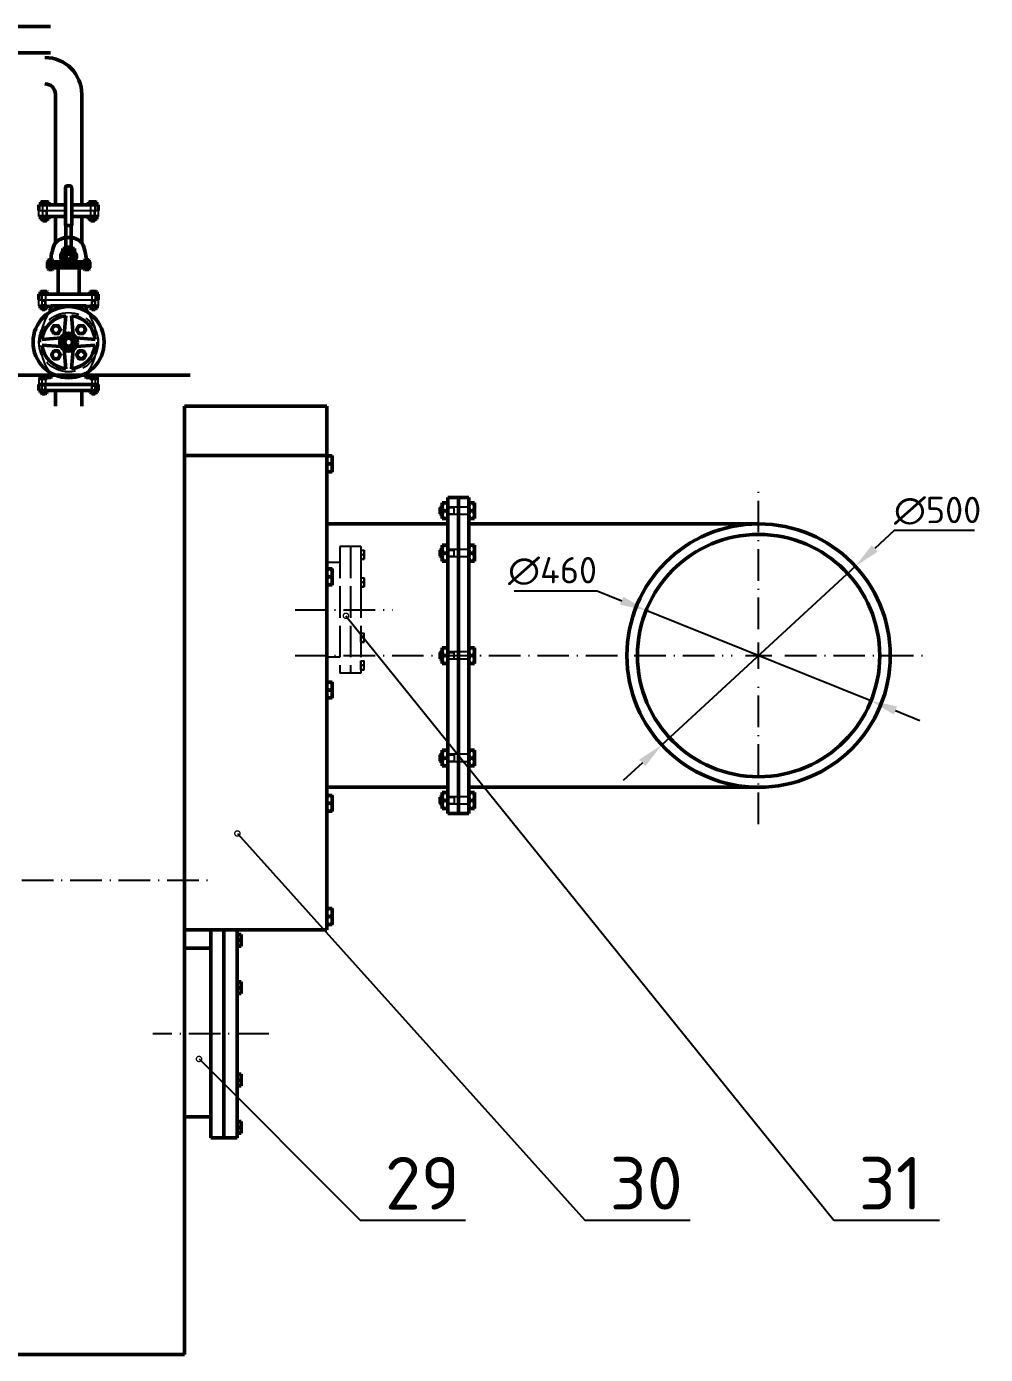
# Paper-space layout 'Layout1' of a CAD drawing. Header units: millimetres. Extents: x 198 to 1020, y 107 to 694.
# Drawn here: x 680.9 to 771.9, y 334.1 to 460.1 of the extents above; entities that cross this region are included whole.
import ezdxf
from ezdxf import colors
from ezdxf.entities.mleader import LeaderData, LeaderLine
from ezdxf.math import Vec2, Vec3

# ---------------------------------------------------------------- set-up
doc = ezdxf.new("R2010")
doc.units = ezdxf.units.MM
doc.header["$LTSCALE"] = 0.25
doc.linetypes.add('ACAD_ISO02W100', pattern=[15, 12, -3])
doc.linetypes.add('ACAD_ISO10W100', pattern=[18, 12, -3, 0, -3])
for name, color, linetype, lineweight in [('Center', 200, 'ACAD_ISO10W100', 25), ('Chu cai', 90, 'Continuous', 25), ('manh', 130, 'Continuous', 25), ('NET 05', 130, 'Continuous', 50), ('NET DUT', 1, 'ACAD_ISO02W100', 25), ('net đậm', 7, 'Continuous', 50), ('TRUC', 3, 'ACAD_ISO10W100', 25)]:
    doc.layers.add(name, color=color, linetype=linetype, lineweight=lineweight)
doc.styles.add('style2', font='isocpeur.ttf', dxfattribs={"height": 2.5})
doc.styles.add('style4', font='isocpeur.ttf', dxfattribs={"height": 5})
doc.dimstyles.new('ISO-25 1 20', dxfattribs={"dimtxt": 2.5, "dimasz": 2.5, "dimexe": 1.25, "dimexo": 0.625, "dimtad": 1, "dimtoh": 1, "dimlfac": 20, "dimtxsty": 'style2', "dimcen": 2.5, "dimadec": 0, "dimazin": 0, "dimtfac": 1, "dimtmove": 0, "dimatfit": 3, "dimfxl": 1, "dimlwd": -1, "dimarcsym": 0})

# ---------------------------------------------------------------- blocks, each defined once
blk = doc.blocks.new('*D491')
at = {"layer": 'Chu cai', "color": 0}
for p, q in [((727.22, 406.59), (735.1, 406.59)), ((735.1, 406.59), (737.42, 405.65)), ((761.08, 396.15), (739.74, 404.72)), ((763.4, 395.22), (765.72, 394.29))]:
    blk.add_line(p, q, dxfattribs=at)
for points in [[(737.58, 406.04), (737.26, 405.27), (739.74, 404.72)], [(763.56, 395.61), (763.25, 394.84), (761.08, 396.15)]]:
    blk.add_solid(points, dxfattribs=at)
at = {"layer": 'Chu cai', "color": 0, "insert": (730.85, 408.46), "char_height": 2.5, "attachment_point": 5, "style": 'style2'}
blk.add_mtext('∅460', dxfattribs=at)
blk = doc.blocks.new('*D492')
at = {"layer": 'Chu cai', "color": 0}
for p, q in [((763.28, 412.3), (761.44, 410.61)), ((770.9, 412.3), (763.28, 412.3)), ((741.22, 391.96), (759.6, 408.91)), ((739.38, 390.27), (737.55, 388.57))]:
    blk.add_line(p, q, dxfattribs=at)
for points in [[(761.16, 410.91), (761.72, 410.3), (759.6, 408.91)], [(739.1, 390.58), (739.67, 389.96), (741.22, 391.96)]]:
    blk.add_solid(points, dxfattribs=at)
at = {"layer": 'Chu cai', "color": 0, "insert": (767.4, 414.18), "char_height": 2.5, "attachment_point": 5, "style": 'style2'}
blk.add_mtext('∅500', dxfattribs=at)
blk = doc.blocks.new('*U225')
at = {"layer": 'Chu cai', "color": 0, "linetype": 'ACAD_ISO10W100', "transparency": 16777216}
for p, q in [((0, 2.5), (0, 16)), ((-44, 0), (-2.5, 0)), ((2.5, 0), (16, 0)), ((0, -16), (0, -2.5))]:
    blk.add_line(p, q, dxfattribs=at)
at = {"layer": 'Chu cai', "color": 0, "linetype": 'Continuous', "transparency": 16777216}
for p, q in [((-1.25, 0), (1.25, 0)), ((0, -1.25), (0, 1.25))]:
    blk.add_line(p, q, dxfattribs=at)
blk = doc.blocks.new('_DotSmall')
at = {"color": 0, "linetype": 'ByBlock', "const_width": 0.5}
blk.add_lwpolyline([(-0.0625, 0, 1), (0.0625, 0, 1)], format="xyb", close=True, dxfattribs=at)

psp = doc.layouts.get("Layout1")

# ---------------------------------------------------------------- linework, layer by layer
for p, q in [((682.09966, 442.6734), (684.61216, 442.67425)), ((682.09966, 442.1109), (682.09966, 442.6734)), ((685.21216, 442.67445), (687.72466, 442.6753)), ((687.72466, 442.6753), (687.72466, 442.1128)), ((682.09966, 434.19117), (687.72466, 434.19307)), ((682.09966, 433.62867), (682.09966, 434.19117)), ((683.23948, 433.63057), (682.09966, 433.63057)), ((687.72466, 433.63057), (686.58484, 433.63057)), ((687.72466, 434.19307), (687.72466, 433.63057)), ((682.09966, 426.73265), (682.09966, 426.17015)), ((683.23948, 426.73075), (682.09966, 426.73075)), ((687.72466, 426.73075), (686.58484, 426.73075)), ((687.72466, 426.16825), (687.72466, 426.73075))]:
    psp.add_line(p, q)
at = {"layer": 'Center'}
for p, q in [((706.41216, 404.77617), (715.66216, 404.77617)), ((703.91692, 364.53688), (692.91216, 364.53688))]:
    psp.add_line(p, q, dxfattribs=at)
at = {"layer": 'manh'}
for p, q in [((682.46435, 441.71185), (682.46435, 441.83185)), ((682.80435, 441.71185), (682.80435, 441.83185)), ((687.01997, 441.71185), (687.01997, 441.83185)), ((687.35997, 441.71185), (687.35997, 441.83185)), ((683.10073, 438.05367), (683.10073, 437.9851)), ((683.29502, 438.05367), (683.29502, 437.9851)), ((686.5293, 438.05367), (686.5293, 437.9851)), ((686.72359, 438.05367), (686.72359, 437.9851)), ((682.40622, 433.29117), (682.40622, 433.39242)), ((682.6931, 433.29117), (682.6931, 433.39242)), ((687.13122, 433.29117), (687.13122, 433.39242)), ((687.4181, 433.29117), (687.4181, 433.39242)), ((682.40622, 425.27015), (682.40622, 425.3714)), ((682.6931, 425.27015), (682.6931, 425.3714)), ((687.13122, 425.27015), (687.13122, 425.3714)), ((687.4181, 425.27015), (687.4181, 425.3714)), ((720.17716, 414.48327), (720.38716, 414.48327)), ((720.17716, 413.88827), (720.38716, 413.88827)), ((720.17716, 410.45598), (720.38716, 410.45598)), ((720.17716, 409.86098), (720.38716, 409.86098)), ((720.17716, 400.73558), (720.38716, 400.73558)), ((720.17716, 400.14058), (720.38716, 400.14058)), ((720.17716, 391.01517), (720.38716, 391.01517)), ((720.17716, 390.42017), (720.38716, 390.42017)), ((720.17716, 386.98789), (720.38716, 386.98789)), ((720.17716, 386.39289), (720.38716, 386.39289))]:
    psp.add_line(p, q, dxfattribs=at)
at = {"layer": 'NET 05'}
for p, q in [((683.18872, 460.14117), (546.21385, 460.14117)), ((683.18872, 457.64117), (546.21385, 457.64117)), ((683.66216, 453.7041), (683.66216, 443.2359)), ((686.16216, 453.7041), (686.16216, 443.2359)), ((682.09966, 443.2359), (682.09966, 442.6734)), ((684.61216, 443.2359), (682.09966, 443.2359)), ((682.23472, 443.48159), (682.29416, 443.5159)), ((682.23472, 443.2359), (682.23472, 443.48159)), ((683.03472, 443.2359), (682.23472, 443.2359)), ((682.29416, 443.5159), (682.97529, 443.5159)), ((682.43472, 443.48159), (682.43472, 443.2359)), ((682.83472, 443.48159), (682.83472, 443.2359)), ((683.03472, 443.48159), (682.97529, 443.5159)), ((683.03472, 443.48159), (683.03472, 443.2359)), ((687.72466, 443.2359), (685.21216, 443.2359)), ((686.7896, 443.48159), (686.84903, 443.5159)), ((686.7896, 443.48159), (686.7896, 443.2359)), ((686.7896, 443.2359), (687.5896, 443.2359)), ((687.53016, 443.5159), (686.84903, 443.5159)), ((686.9896, 443.48159), (686.9896, 443.2359)), ((687.3896, 443.48159), (687.3896, 443.2359)), ((687.5896, 443.48159), (687.53016, 443.5159)), ((687.5896, 443.2359), (687.5896, 443.48159)), ((687.72466, 442.6734), (687.72466, 443.2359)), ((684.61216, 442.1128), (682.09966, 442.1128)), ((682.23435, 442.07754), (682.29379, 442.11185)), ((682.23435, 441.86617), (682.23435, 442.07754)), ((682.23435, 441.86617), (682.29379, 441.83185)), ((682.29379, 442.11185), (682.97492, 442.11185)), ((682.29379, 441.83185), (682.97492, 441.83185)), ((682.29379, 441.83185), (682.33435, 441.83185)), ((682.43435, 442.07754), (682.43435, 441.86617)), ((682.43435, 442.07754), (682.43435, 441.86617)), ((682.43435, 441.83185), (682.43435, 441.77185)), ((682.43435, 441.83185), (682.97492, 441.83185)), ((682.43435, 441.77185), (682.83435, 441.77185)), ((682.43435, 441.77185), (682.46435, 441.71185)), ((682.46435, 441.71185), (682.80435, 441.71185)), ((682.80435, 441.71185), (682.83435, 441.77185)), ((682.83435, 442.07754), (682.83435, 441.86617)), ((682.83435, 442.07754), (682.83435, 441.86617)), ((682.83435, 441.83185), (682.83435, 441.77185)), ((683.03435, 442.07754), (682.97492, 442.11185)), ((683.03435, 441.86617), (682.97492, 441.83185)), ((683.03435, 442.07754), (683.03435, 441.86617)), ((683.66216, 439.60904), (683.66216, 442.1128)), ((687.72466, 442.1128), (685.21216, 442.1128)), ((686.16216, 439.60904), (686.16216, 442.1128)), ((686.78997, 442.07754), (686.8494, 442.11185)), ((686.78997, 442.07754), (686.78997, 441.86617)), ((686.78997, 441.86617), (686.8494, 441.83185)), ((687.53053, 442.11185), (686.8494, 442.11185)), ((687.53053, 441.83185), (686.8494, 441.83185)), ((687.38997, 441.83185), (686.8494, 441.83185)), ((686.98997, 442.07754), (686.98997, 441.86617)), ((686.98997, 442.07754), (686.98997, 441.86617)), ((686.98997, 441.83185), (686.98997, 441.77185)), ((687.38997, 441.77185), (686.98997, 441.77185)), ((687.01997, 441.71185), (686.98997, 441.77185)), ((687.35997, 441.71185), (687.01997, 441.71185)), ((687.38997, 441.77185), (687.35997, 441.71185)), ((687.38997, 442.07754), (687.38997, 441.86617)), ((687.38997, 442.07754), (687.38997, 441.86617)), ((687.38997, 441.83185), (687.38997, 441.77185)), ((687.53053, 441.83185), (687.48997, 441.83185)), ((687.58997, 442.07754), (687.53053, 442.11185)), ((687.58997, 441.86617), (687.53053, 441.83185)), ((687.58997, 441.86617), (687.58997, 442.07754)), ((682.91216, 437.8251), (684.32315, 437.8251)), ((682.91216, 437.8251), (682.91216, 437.25367)), ((684.36387, 437.53939), (682.91216, 437.53939)), ((682.9693, 437.96549), (683.00327, 437.9851)), ((682.9693, 437.96549), (682.9693, 437.84471)), ((682.9693, 437.84471), (683.00327, 437.8251)), ((683.00327, 437.9851), (683.39248, 437.9851)), ((683.00327, 437.9851), (683.02645, 437.9851)), ((683.00327, 437.8251), (683.39248, 437.8251)), ((683.08359, 438.01939), (683.10073, 438.05367)), ((683.08359, 437.9851), (683.08359, 438.01939)), ((683.08359, 438.01939), (683.31216, 438.01939)), ((683.08359, 437.9851), (683.39248, 437.9851)), ((683.08359, 437.84471), (683.08359, 437.96549)), ((683.10073, 438.05367), (683.29502, 438.05367)), ((683.29502, 438.05367), (683.31216, 438.01939)), ((683.31216, 437.9851), (683.31216, 438.01939)), ((683.31216, 437.84471), (683.31216, 437.96549)), ((683.42645, 437.96549), (683.39248, 437.9851)), ((683.42645, 437.84471), (683.39248, 437.8251)), ((683.42645, 437.84471), (683.42645, 437.96549)), ((686.91216, 437.53939), (685.46045, 437.53939)), ((685.50118, 437.8251), (686.91216, 437.8251)), ((686.39787, 437.96549), (686.43184, 437.9851)), ((686.39787, 437.84471), (686.39787, 437.96549)), ((686.39787, 437.84471), (686.43184, 437.8251)), ((686.82105, 437.9851), (686.43184, 437.9851)), ((686.74073, 437.9851), (686.43184, 437.9851)), ((686.82105, 437.8251), (686.43184, 437.8251)), ((686.5293, 438.05367), (686.51216, 438.01939)), ((686.51216, 437.9851), (686.51216, 438.01939)), ((686.74073, 438.01939), (686.51216, 438.01939)), ((686.51216, 437.84471), (686.51216, 437.96549)), ((686.72359, 438.05367), (686.5293, 438.05367)), ((686.74073, 438.01939), (686.72359, 438.05367)), ((686.74073, 437.9851), (686.74073, 438.01939)), ((686.74073, 437.84471), (686.74073, 437.96549)), ((686.82105, 437.9851), (686.79787, 437.9851)), ((686.85502, 437.96549), (686.82105, 437.9851)), ((686.85502, 437.84471), (686.82105, 437.8251)), ((686.85502, 437.96549), (686.85502, 437.84471)), ((686.91216, 437.25367), (686.91216, 437.8251)), ((682.91216, 437.25367), (686.91216, 437.25367)), ((682.91216, 437.25367), (683.48359, 437.25367)), ((683.42645, 437.25367), (682.9693, 437.25367)), ((682.9693, 437.25367), (682.9693, 437.11328)), ((682.9693, 437.11328), (683.00327, 437.09367)), ((683.00327, 437.09367), (683.39248, 437.09367)), ((683.08359, 437.11328), (683.08359, 437.25367)), ((683.31216, 437.11328), (683.31216, 437.25367)), ((683.42645, 437.11328), (683.39248, 437.09367)), ((683.42645, 437.11328), (683.42645, 437.25367)), ((683.91216, 434.75367), (683.91216, 437.25367)), ((685.91216, 434.75367), (685.91216, 437.25367)), ((686.39787, 437.25367), (686.85502, 437.25367)), ((686.39787, 437.11328), (686.39787, 437.25367)), ((686.39787, 437.11328), (686.43184, 437.09367)), ((686.82105, 437.09367), (686.43184, 437.09367)), ((686.51216, 437.11328), (686.51216, 437.25367)), ((686.74073, 437.11328), (686.74073, 437.25367)), ((686.85502, 437.11328), (686.82105, 437.09367)), ((686.85502, 437.25367), (686.85502, 437.11328)), ((682.21216, 434.95907), (682.26231, 434.98803)), ((682.21216, 434.95907), (682.21216, 434.75178)), ((682.83701, 434.98803), (682.26231, 434.98803)), ((682.38091, 434.95907), (682.38091, 434.75178)), ((682.71841, 434.95907), (682.71841, 434.75178)), ((682.88716, 434.95907), (682.83701, 434.98803)), ((682.88716, 434.75178), (682.88716, 434.95907)), ((686.93716, 434.95907), (686.98731, 434.98803)), ((686.93716, 434.75178), (686.93716, 434.95907)), ((686.98731, 434.98803), (687.56201, 434.98803)), ((687.10591, 434.95907), (687.10591, 434.75178)), ((687.44341, 434.95907), (687.44341, 434.75178)), ((687.61216, 434.95907), (687.56201, 434.98803)), ((687.61216, 434.95907), (687.61216, 434.75178)), ((682.09966, 434.75367), (682.09966, 434.19117)), ((687.72466, 434.75367), (682.09966, 434.75367)), ((682.21216, 434.75178), (682.88716, 434.75178)), ((682.21216, 433.59972), (682.26231, 433.62867)), ((682.21216, 433.59972), (682.21216, 433.42137)), ((682.83701, 433.62867), (682.26231, 433.62867)), ((682.38091, 433.59972), (682.38091, 433.42137)), ((682.38091, 433.59972), (682.38091, 433.42137)), ((682.71841, 433.59972), (682.71841, 433.42137)), ((682.71841, 433.59972), (682.71841, 433.42137)), ((682.88716, 433.59972), (682.83701, 433.62867)), ((682.88716, 433.42137), (682.88716, 433.59972)), ((683.23948, 433.63057), (683.23948, 433.48658)), ((683.23948, 433.63057), (686.58484, 433.63057)), ((683.91216, 434.75367), (685.91216, 434.75367)), ((686.58484, 433.63057), (686.58484, 433.48658)), ((687.61216, 434.75178), (686.93716, 434.75178)), ((686.93716, 433.59972), (686.98731, 433.62867)), ((686.93716, 433.42137), (686.93716, 433.59972)), ((686.98731, 433.62867), (687.56201, 433.62867)), ((687.10591, 433.59972), (687.10591, 433.42137)), ((687.10591, 433.59972), (687.10591, 433.42137)), ((687.44341, 433.59972), (687.44341, 433.42137)), ((687.44341, 433.59972), (687.44341, 433.42137)), ((687.61216, 433.59972), (687.56201, 433.62867)), ((687.61216, 433.59972), (687.61216, 433.42137)), ((687.72466, 434.19117), (687.72466, 434.75367)), ((682.21216, 433.42137), (682.26231, 433.39242)), ((682.83701, 433.39242), (682.26231, 433.39242)), ((682.71841, 433.39242), (682.26231, 433.39242)), ((682.38091, 433.39242), (682.38091, 433.3418)), ((682.71841, 433.3418), (682.38091, 433.3418)), ((682.40622, 433.29117), (682.38091, 433.3418)), ((682.6931, 433.29117), (682.40622, 433.29117)), ((682.71841, 433.3418), (682.6931, 433.29117)), ((682.71841, 433.39242), (682.71841, 433.3418)), ((682.83701, 433.39242), (682.80279, 433.39242)), ((682.88716, 433.42137), (682.83701, 433.39242)), ((684.49029, 430.91137), (684.64659, 432.69794)), ((685.33404, 430.91137), (685.17773, 432.69794)), ((686.93716, 433.42137), (686.98731, 433.39242)), ((686.98731, 433.39242), (687.56201, 433.39242)), ((686.98731, 433.39242), (687.02154, 433.39242)), ((687.10591, 433.39242), (687.10591, 433.3418)), ((687.10591, 433.39242), (687.56201, 433.39242)), ((687.10591, 433.3418), (687.44341, 433.3418)), ((687.10591, 433.3418), (687.13122, 433.29117)), ((687.13122, 433.29117), (687.4181, 433.29117)), ((687.4181, 433.29117), (687.44341, 433.3418)), ((687.44341, 433.39242), (687.44341, 433.3418)), ((687.61216, 433.42137), (687.56201, 433.39242)), ((684.18145, 430.60254), (682.39488, 430.44623)), ((684.18145, 429.75879), (682.39488, 429.91509)), ((685.64287, 430.60254), (687.42944, 430.44623)), ((685.64287, 429.75879), (687.42944, 429.91509)), ((684.49029, 429.44995), (684.64659, 427.66338)), ((685.33404, 429.44995), (685.17773, 427.66338)), ((696.43872, 427.04472), (531.43872, 427.04472)), ((682.09966, 425.60765), (682.09966, 426.17015)), ((687.72466, 426.17015), (682.09966, 426.17015)), ((682.21216, 426.93805), (682.26231, 426.967)), ((682.21216, 426.93805), (682.21216, 426.73075)), ((682.21216, 426.73075), (682.88716, 426.73075)), ((682.83701, 426.967), (682.26231, 426.967)), ((682.38091, 426.93805), (682.38091, 426.73075)), ((682.71841, 426.93805), (682.71841, 426.73075)), ((682.88716, 426.93805), (682.83701, 426.967)), ((682.88716, 426.73075), (682.88716, 426.93805)), ((683.23948, 426.73075), (683.23948, 426.87474)), ((686.58484, 426.73075), (686.58484, 426.87474)), ((686.93716, 426.93805), (686.98731, 426.967)), ((686.93716, 426.73075), (686.93716, 426.93805)), ((687.61216, 426.73075), (686.93716, 426.73075)), ((686.98731, 426.967), (687.56201, 426.967)), ((687.10591, 426.93805), (687.10591, 426.73075)), ((687.44341, 426.93805), (687.44341, 426.73075)), ((687.61216, 426.93805), (687.56201, 426.967)), ((687.61216, 426.93805), (687.61216, 426.73075)), ((687.72466, 426.17015), (687.72466, 425.60765)), ((687.72466, 425.60765), (682.09966, 425.60765)), ((682.21216, 425.5787), (682.26231, 425.60765)), ((682.21216, 425.5787), (682.21216, 425.40035)), ((682.21216, 425.40035), (682.26231, 425.3714)), ((682.83701, 425.60765), (682.26231, 425.60765)), ((682.83701, 425.3714), (682.26231, 425.3714)), ((682.71841, 425.3714), (682.26231, 425.3714)), ((682.38091, 425.5787), (682.38091, 425.40035)), ((682.38091, 425.5787), (682.38091, 425.40035)), ((682.38091, 425.3714), (682.38091, 425.32077)), ((682.71841, 425.32077), (682.38091, 425.32077)), ((682.40622, 425.27015), (682.38091, 425.32077)), ((682.6931, 425.27015), (682.40622, 425.27015)), ((682.71841, 425.32077), (682.6931, 425.27015)), ((682.71841, 425.5787), (682.71841, 425.40035)), ((682.71841, 425.5787), (682.71841, 425.40035)), ((682.71841, 425.3714), (682.71841, 425.32077)), ((682.83701, 425.3714), (682.80279, 425.3714)), ((682.88716, 425.5787), (682.83701, 425.60765)), ((682.88716, 425.40035), (682.83701, 425.3714)), ((682.88716, 425.40035), (682.88716, 425.5787)), ((683.66216, 425.60765), (683.66216, 424.10765)), ((683.66216, 425.60765), (686.16216, 425.60765)), ((686.16216, 425.60765), (686.16216, 424.10765)), ((686.93716, 425.5787), (686.98731, 425.60765)), ((686.93716, 425.40035), (686.93716, 425.5787)), ((686.93716, 425.40035), (686.98731, 425.3714)), ((686.98731, 425.60765), (687.56201, 425.60765)), ((686.98731, 425.3714), (687.56201, 425.3714)), ((686.98731, 425.3714), (687.02154, 425.3714)), ((687.10591, 425.5787), (687.10591, 425.40035)), ((687.10591, 425.5787), (687.10591, 425.40035)), ((687.10591, 425.3714), (687.10591, 425.32077)), ((687.10591, 425.3714), (687.56201, 425.3714)), ((687.10591, 425.32077), (687.44341, 425.32077)), ((687.10591, 425.32077), (687.13122, 425.27015)), ((687.13122, 425.27015), (687.4181, 425.27015)), ((687.4181, 425.27015), (687.44341, 425.32077)), ((687.44341, 425.5787), (687.44341, 425.40035)), ((687.44341, 425.5787), (687.44341, 425.40035)), ((687.44341, 425.3714), (687.44341, 425.32077)), ((687.61216, 425.5787), (687.56201, 425.60765)), ((687.61216, 425.40035), (687.56201, 425.3714)), ((687.61216, 425.5787), (687.61216, 425.40035)), ((695.91216, 424.10765), (709.41216, 424.10765)), ((695.91216, 334.10765), (695.91216, 424.10765)), ((709.41216, 424.10765), (709.41216, 374.41894)), ((695.91216, 419.41894), (709.41216, 419.41894)), ((709.41216, 419.38612), (709.41216, 417.88612)), ((709.41216, 419.38612), (709.93716, 419.38612)), ((709.4765, 418.63612), (709.87282, 418.63612)), ((709.93716, 419.38612), (709.93716, 417.88612)), ((709.41216, 417.88612), (709.93716, 417.88612)), ((720.38716, 414.93577), (720.38716, 413.43577)), ((720.38716, 414.93577), (720.91216, 414.93577)), ((721.91216, 415.43808), (720.91216, 415.43808)), ((720.91216, 415.43808), (720.91216, 385.43808)), ((720.91216, 414.93577), (720.91216, 413.43577)), ((722.91216, 415.43808), (721.91216, 415.43808)), ((721.91216, 385.43808), (721.91216, 415.43808)), ((722.91216, 385.43808), (722.91216, 415.43808)), ((722.91216, 414.93577), (722.91216, 413.43577)), ((722.91216, 414.93577), (723.43716, 414.93577)), ((723.43716, 414.93577), (723.43716, 413.43577)), ((720.28216, 414.53577), (720.17716, 414.48327)), ((720.17716, 414.48327), (720.17716, 413.88827)), ((720.17716, 413.88827), (720.28216, 413.83577)), ((720.38716, 414.53577), (720.28216, 414.53577)), ((720.28216, 414.53577), (720.28216, 413.83577)), ((720.38716, 413.83577), (720.28216, 413.83577)), ((720.38716, 413.43577), (720.91216, 413.43577)), ((720.4515, 414.18577), (720.84782, 414.18577)), ((722.91216, 413.43577), (723.43716, 413.43577)), ((722.9765, 414.18577), (723.37282, 414.18577)), ((709.41216, 412.93808), (720.91216, 412.93808)), ((722.91216, 412.93808), (750.41216, 412.93808)), ((720.38716, 410.90848), (720.38716, 409.40848)), ((720.38716, 410.90848), (720.91216, 410.90848)), ((720.91216, 410.90848), (720.91216, 409.40848)), ((722.91216, 410.90848), (722.91216, 409.40848)), ((722.91216, 410.90848), (723.43716, 410.90848)), ((723.43716, 410.90848), (723.43716, 409.40848)), ((720.28216, 410.50848), (720.17716, 410.45598)), ((720.17716, 410.45598), (720.17716, 409.86098)), ((720.17716, 409.86098), (720.28216, 409.80848)), ((720.38716, 410.50848), (720.28216, 410.50848)), ((720.28216, 410.50848), (720.28216, 409.80848)), ((720.38716, 409.80848), (720.28216, 409.80848)), ((720.4515, 410.15848), (720.84782, 410.15848)), ((722.9765, 410.15848), (723.37282, 410.15848)), ((709.41216, 408.66894), (709.41216, 407.16894)), ((709.41216, 408.66894), (709.93716, 408.66894)), ((709.93716, 408.66894), (709.93716, 407.16894)), ((720.38716, 409.40848), (720.91216, 409.40848)), ((722.91216, 409.40848), (723.43716, 409.40848)), ((709.41216, 407.16894), (709.93716, 407.16894)), ((709.4765, 407.91894), (709.87282, 407.91894)), ((720.28216, 400.78808), (720.17716, 400.73558)), ((720.38716, 400.78808), (720.28216, 400.78808)), ((720.28216, 400.78808), (720.28216, 400.08808)), ((720.38716, 401.18808), (720.38716, 399.68808)), ((720.38716, 401.18808), (720.91216, 401.18808)), ((720.91216, 401.18808), (720.91216, 399.68808)), ((722.91216, 401.18808), (722.91216, 399.68808)), ((722.91216, 401.18808), (723.43716, 401.18808)), ((723.43716, 401.18808), (723.43716, 399.68808)), ((720.17716, 400.73558), (720.17716, 400.14058)), ((720.17716, 400.14058), (720.28216, 400.08808)), ((720.38716, 400.08808), (720.28216, 400.08808)), ((720.38716, 399.68808), (720.91216, 399.68808)), ((720.4515, 400.43808), (720.84782, 400.43808)), ((722.91216, 399.68808), (723.43716, 399.68808)), ((722.9765, 400.43808), (723.37282, 400.43808)), ((709.41216, 397.91894), (709.41216, 396.41894)), ((709.41216, 397.91894), (709.93716, 397.91894)), ((709.4765, 397.16894), (709.87282, 397.16894)), ((709.93716, 397.91894), (709.93716, 396.41894)), ((709.41216, 396.41894), (709.93716, 396.41894)), ((720.17716, 391.01517), (720.28216, 391.06767)), ((720.17716, 390.42017), (720.17716, 391.01517)), ((720.38716, 391.06767), (720.28216, 391.06767)), ((720.28216, 390.36767), (720.28216, 391.06767)), ((720.38716, 389.96767), (720.38716, 391.46767)), ((720.38716, 391.46767), (720.91216, 391.46767)), ((720.4515, 390.71767), (720.84782, 390.71767)), ((720.91216, 389.96767), (720.91216, 391.46767)), ((722.91216, 389.96767), (722.91216, 391.46767)), ((722.91216, 391.46767), (723.43716, 391.46767)), ((722.9765, 390.71767), (723.37282, 390.71767)), ((723.43716, 389.96767), (723.43716, 391.46767)), ((720.28216, 390.36767), (720.17716, 390.42017)), ((720.38716, 390.36767), (720.28216, 390.36767)), ((720.38716, 389.96767), (720.91216, 389.96767)), ((722.91216, 389.96767), (723.43716, 389.96767)), ((709.41216, 387.93808), (720.91216, 387.93808)), ((709.41216, 387.16894), (709.41216, 385.66894)), ((709.41216, 387.16894), (709.93716, 387.16894)), ((709.93716, 387.16894), (709.93716, 385.66894)), ((720.17716, 386.98789), (720.28216, 387.04039)), ((720.17716, 386.39289), (720.17716, 386.98789)), ((720.38716, 387.04039), (720.28216, 387.04039)), ((720.28216, 386.34039), (720.28216, 387.04039)), ((720.38716, 385.94039), (720.38716, 387.44039)), ((720.38716, 387.44039), (720.91216, 387.44039)), ((720.91216, 385.94039), (720.91216, 387.44039)), ((722.91216, 387.93808), (750.41216, 387.93808)), ((722.91216, 385.94039), (722.91216, 387.44039)), ((722.91216, 387.44039), (723.43716, 387.44039)), ((723.43716, 385.94039), (723.43716, 387.44039)), ((709.41216, 385.66894), (709.93716, 385.66894)), ((709.4765, 386.41894), (709.87282, 386.41894)), ((720.28216, 386.34039), (720.17716, 386.39289)), ((720.38716, 386.34039), (720.28216, 386.34039)), ((720.38716, 385.94039), (720.91216, 385.94039)), ((720.4515, 386.69039), (720.84782, 386.69039)), ((722.91216, 385.94039), (723.43716, 385.94039)), ((722.9765, 386.69039), (723.37282, 386.69039)), ((720.91216, 385.43808), (721.91216, 385.43808)), ((721.91216, 385.43808), (722.91216, 385.43808)), ((709.41216, 376.41894), (709.41216, 374.91894)), ((709.41216, 376.41894), (709.93716, 376.41894)), ((709.4765, 375.66894), (709.87282, 375.66894)), ((709.93716, 376.41894), (709.93716, 374.91894)), ((695.91216, 374.41894), (709.41216, 374.41894)), ((698.41216, 374.41894), (698.41216, 354.65482)), ((699.66216, 374.41894), (699.66216, 354.65482)), ((700.91692, 374.41894), (700.91692, 354.65482)), ((709.41216, 374.91894), (709.93716, 374.91894)), ((700.91692, 373.96894), (700.91692, 372.86894)), ((700.91692, 373.96894), (701.30192, 373.96894)), ((700.9641, 373.41894), (701.25473, 373.41894)), ((701.30192, 373.96894), (701.30192, 372.86894)), ((698.41216, 372.65482), (695.91216, 372.65482)), ((700.91692, 372.86894), (701.30192, 372.86894)), ((700.91692, 369.46894), (700.91692, 368.36894)), ((700.91692, 369.46894), (701.30192, 369.46894)), ((701.30192, 369.46894), (701.30192, 368.36894)), ((700.91692, 368.36894), (701.30192, 368.36894)), ((700.9641, 368.91894), (701.25473, 368.91894)), ((700.91692, 359.60482), (700.91692, 360.70482)), ((700.91692, 360.70482), (701.30192, 360.70482)), ((701.30192, 359.60482), (701.30192, 360.70482)), ((700.91692, 359.60482), (701.30192, 359.60482)), ((700.9641, 360.15482), (701.25473, 360.15482)), ((698.41216, 356.65482), (695.91216, 356.65482)), ((700.91692, 355.10482), (700.91692, 356.20482)), ((700.91692, 356.20482), (701.30192, 356.20482)), ((700.9641, 355.65482), (701.25473, 355.65482)), ((701.30192, 355.10482), (701.30192, 356.20482)), ((700.91692, 354.65482), (698.41216, 354.65482)), ((700.91692, 355.10482), (701.30192, 355.10482)), ((530.91216, 334.10765), (695.91216, 334.10765))]:
    psp.add_line(p, q, dxfattribs=at)
for points in [[(683.50458, 431.00265), (683.29024, 431.3739), (683.50458, 431.74515), (683.93326, 431.74515), (684.1476, 431.3739), (683.93326, 431.00265)], [(686.31974, 431.00265), (686.53409, 431.3739), (686.31974, 431.74515), (685.89106, 431.74515), (685.67672, 431.3739), (685.89106, 431.00265)], [(684.34966, 430.50542), (684.34966, 429.8559), (684.91216, 429.53114), (685.47466, 429.8559), (685.47466, 430.50542), (684.91216, 430.83018)], [(683.50458, 429.35867), (683.29024, 428.98742), (683.50458, 428.61617), (683.93326, 428.61617), (684.1476, 428.98742), (683.93326, 429.35867)], [(686.31974, 429.35867), (686.53409, 428.98742), (686.31974, 428.61617), (685.89106, 428.61617), (685.67672, 428.98742), (685.89106, 429.35867)]]:
    psp.add_lwpolyline(points, close=True, dxfattribs=at)
for centre, radius in [((684.91216, 438.28939), 0.625), ((684.91216, 438.28939), 0.5), ((684.91216, 430.18066), 3.375), ((683.71892, 431.3739), 0.37267), ((686.1054, 431.3739), 0.37267), ((684.91216, 430.18066), 0.84375), ((684.91216, 430.18066), 0.5625), ((684.91216, 430.18066), 0.37125), ((683.71892, 428.98742), 0.37267), ((686.1054, 428.98742), 0.37267), ((750.41216, 400.43808), 12.5), ((750.41216, 400.43808), 11.5)]:
    psp.add_circle(centre, radius, dxfattribs=at)
for centre, radius, start, end in [((682.66216, 453.7041), 3.5, 0, 90), ((682.66216, 453.7041), 1, 0, 90), ((682.33472, 443.35304), 0.16287, 52.1211205, 90), ((682.63472, 442.9159), 0.6, 70.5287794, 109.4712206), ((682.93472, 443.35304), 0.16287, 90, 127.8788795), ((686.8896, 443.35304), 0.16287, 52.1211205, 90), ((687.1896, 442.9159), 0.6, 70.5287794, 109.4712206), ((687.4896, 443.35304), 0.16287, 90, 127.8788795), ((682.33435, 441.94898), 0.16287, 52.1211205, 90), ((682.33435, 441.99472), 0.16287, 270, 307.8788795), ((682.63435, 441.51185), 0.6, 70.5287794, 109.4712206), ((682.63435, 442.43185), 0.6, 250.5287794, 289.4712206), ((682.93435, 441.94898), 0.16287, 90, 127.8788795), ((682.93435, 441.99472), 0.16287, 232.1211205, 270), ((686.88997, 441.94898), 0.16287, 52.1211205, 90), ((686.88997, 441.99472), 0.16287, 270, 307.8788795), ((687.18997, 441.51185), 0.6, 70.5287794, 109.4712206), ((687.18997, 442.43185), 0.6, 250.5287794, 289.4712206), ((687.48997, 441.94898), 0.16287, 90, 127.8788795), ((687.48997, 441.99472), 0.16287, 232.1211205, 270), ((684.47191, 439.02227), 1, 117.7779423, 159.0599563), ((684.91216, 438.18647), 1.94465, 62.2220577, 117.7779423), ((685.35241, 439.02227), 1, 20.9400437, 62.2220577), ((688.34706, 437.53939), 5.14918, 159.0599563, 174.2679033), ((684.91216, 438.28939), 0.75, 136.9750856, 223.0249144), ((684.91216, 438.28939), 0.75, 316.9750856, 43.0249144), ((681.47726, 437.53939), 5.14918, 5.7320967, 20.9400437), ((683.02645, 437.89203), 0.09307, 52.1211205, 90), ((683.02645, 437.91817), 0.09307, 270, 307.8788795), ((683.19787, 437.64224), 0.34286, 70.5287794, 109.4712206), ((683.19787, 438.16796), 0.34286, 250.5287794, 289.4712206), ((683.3693, 437.89203), 0.09307, 90, 127.8788795), ((683.3693, 437.91817), 0.09307, 232.1211205, 270), ((686.45502, 437.89203), 0.09307, 52.1211205, 90), ((686.45502, 437.91817), 0.09307, 270, 307.8788795), ((686.62645, 437.64224), 0.34286, 70.5287794, 109.4712206), ((686.62645, 438.16796), 0.34286, 250.5287794, 289.4712206), ((686.79787, 437.89203), 0.09307, 90, 127.8788795), ((686.79787, 437.91817), 0.09307, 232.1211205, 270), ((683.02645, 437.18674), 0.09307, 270, 307.8788795), ((683.19787, 437.43653), 0.34286, 250.5287794, 289.4712206), ((683.3693, 437.18674), 0.09307, 232.1211205, 270), ((686.45502, 437.18674), 0.09307, 270, 307.8788795), ((686.62645, 437.43653), 0.34286, 250.5287794, 289.4712206), ((686.79787, 437.18674), 0.09307, 232.1211205, 270), ((682.29654, 434.85061), 0.13742, 52.1211205, 90), ((682.54966, 434.48178), 0.50625, 70.5287794, 109.4712206), ((682.80279, 434.85061), 0.13742, 90, 127.8788795), ((687.02154, 434.85061), 0.13742, 52.1211205, 90), ((687.27466, 434.48178), 0.50625, 70.5287794, 109.4712206), ((687.52779, 434.85061), 0.13742, 90, 127.8788795), ((682.29654, 433.49125), 0.13742, 52.1211205, 90), ((682.54966, 433.12242), 0.50625, 70.5287794, 109.4712206), ((682.80279, 433.49125), 0.13742, 90, 127.8788795), ((687.02154, 433.49125), 0.13742, 52.1211205, 90), ((687.27466, 433.12242), 0.50625, 70.5287794, 109.4712206), ((687.52779, 433.49125), 0.13742, 90, 127.8788795), ((682.29654, 433.52984), 0.13742, 270, 307.8788795), ((682.54966, 433.89867), 0.50625, 250.5287794, 289.4712206), ((684.91216, 430.18066), 2.53125, 96.0223646, 173.9776354), ((682.80279, 433.52984), 0.13742, 232.1211205, 270), ((682.40314, 433.48658), 0.83634, 326.9581845, 0), ((684.91216, 430.18066), 2.53125, 6.0223646, 83.9776354), ((687.42118, 433.48658), 0.83634, 180, 213.0418155), ((687.02154, 433.52984), 0.13742, 270, 307.8788795), ((687.27466, 433.89867), 0.50625, 250.5287794, 289.4712206), ((687.52779, 433.52984), 0.13742, 232.1211205, 270), ((684.91216, 430.18066), 2.53125, 186.0223646, 263.9776354), ((684.91216, 430.18066), 2.53125, 276.0223646, 353.9776354), ((682.40314, 426.87474), 0.83634, 0, 33.0418155), ((687.42118, 426.87474), 0.83634, 146.9581845, 180), ((682.29654, 426.82958), 0.13742, 52.1211205, 90), ((682.54966, 426.46075), 0.50625, 70.5287794, 109.4712206), ((682.80279, 426.82958), 0.13742, 90, 127.8788795), ((687.02154, 426.82958), 0.13742, 52.1211205, 90), ((687.27466, 426.46075), 0.50625, 70.5287794, 109.4712206), ((687.52779, 426.82958), 0.13742, 90, 127.8788795), ((682.29654, 425.47023), 0.13742, 52.1211205, 90), ((682.29654, 425.50882), 0.13742, 270, 307.8788795), ((682.54966, 425.1014), 0.50625, 70.5287794, 109.4712206), ((682.54966, 425.87765), 0.50625, 250.5287794, 289.4712206), ((682.80279, 425.47023), 0.13742, 90, 127.8788795), ((682.80279, 425.50882), 0.13742, 232.1211205, 270), ((687.02154, 425.47023), 0.13742, 52.1211205, 90), ((687.02154, 425.50882), 0.13742, 270, 307.8788795), ((687.27466, 425.1014), 0.50625, 70.5287794, 109.4712206), ((687.27466, 425.87765), 0.50625, 250.5287794, 289.4712206), ((687.52779, 425.47023), 0.13742, 90, 127.8788795), ((687.52779, 425.50882), 0.13742, 232.1211205, 270), ((710.53716, 419.01112), 1.125, 160.5287794, 199.4712206), ((710.53716, 418.26112), 1.125, 160.5287794, 199.4712206), ((708.81216, 419.01112), 1.125, 340.5287794, 19.4712206), ((708.81216, 418.26112), 1.125, 340.5287794, 19.4712206), ((721.51216, 414.56077), 1.125, 160.5287794, 199.4712206), ((719.78716, 414.56077), 1.125, 340.5287794, 19.4712206), ((724.03716, 414.56077), 1.125, 160.5287794, 199.4712206), ((722.31216, 414.56077), 1.125, 340.5287794, 19.4712206), ((721.51216, 413.81077), 1.125, 160.5287794, 199.4712206), ((719.78716, 413.81077), 1.125, 340.5287794, 19.4712206), ((724.03716, 413.81077), 1.125, 160.5287794, 199.4712206), ((722.31216, 413.81077), 1.125, 340.5287794, 19.4712206), ((721.51216, 410.53348), 1.125, 160.5287794, 199.4712206), ((719.78716, 410.53348), 1.125, 340.5287794, 19.4712206), ((724.03716, 410.53348), 1.125, 160.5287794, 199.4712206), ((722.31216, 410.53348), 1.125, 340.5287794, 19.4712206), ((721.51216, 409.78348), 1.125, 160.5287794, 199.4712206), ((719.78716, 409.78348), 1.125, 340.5287794, 19.4712206), ((724.03716, 409.78348), 1.125, 160.5287794, 199.4712206), ((722.31216, 409.78348), 1.125, 340.5287794, 19.4712206), ((710.53716, 408.29394), 1.125, 160.5287794, 199.4712206), ((708.81216, 408.29394), 1.125, 340.5287794, 19.4712206), ((710.53716, 407.54394), 1.125, 160.5287794, 199.4712206), ((708.81216, 407.54394), 1.125, 340.5287794, 19.4712206), ((721.51216, 400.81308), 1.125, 160.5287794, 199.4712206), ((719.78716, 400.81308), 1.125, 340.5287794, 19.4712206), ((724.03716, 400.81308), 1.125, 160.5287794, 199.4712206), ((722.31216, 400.81308), 1.125, 340.5287794, 19.4712206), ((721.51216, 400.06308), 1.125, 160.5287794, 199.4712206), ((719.78716, 400.06308), 1.125, 340.5287794, 19.4712206), ((724.03716, 400.06308), 1.125, 160.5287794, 199.4712206), ((722.31216, 400.06308), 1.125, 340.5287794, 19.4712206), ((710.53716, 397.54394), 1.125, 160.5287794, 199.4712206), ((710.53716, 396.79394), 1.125, 160.5287794, 199.4712206), ((708.81216, 397.54394), 1.125, 340.5287794, 19.4712206), ((708.81216, 396.79394), 1.125, 340.5287794, 19.4712206), ((721.51216, 391.09267), 1.125, 160.5287794, 199.4712206), ((721.51216, 390.34267), 1.125, 160.5287794, 199.4712206), ((719.78716, 391.09267), 1.125, 340.5287794, 19.4712206), ((719.78716, 390.34267), 1.125, 340.5287794, 19.4712206), ((724.03716, 391.09267), 1.125, 160.5287794, 199.4712206), ((724.03716, 390.34267), 1.125, 160.5287794, 199.4712206), ((722.31216, 391.09267), 1.125, 340.5287794, 19.4712206), ((722.31216, 390.34267), 1.125, 340.5287794, 19.4712206), ((710.53716, 386.79394), 1.125, 160.5287794, 199.4712206), ((708.81216, 386.79394), 1.125, 340.5287794, 19.4712206), ((721.51216, 387.06539), 1.125, 160.5287794, 199.4712206), ((719.78716, 387.06539), 1.125, 340.5287794, 19.4712206), ((724.03716, 387.06539), 1.125, 160.5287794, 199.4712206), ((722.31216, 387.06539), 1.125, 340.5287794, 19.4712206), ((710.53716, 386.04394), 1.125, 160.5287794, 199.4712206), ((708.81216, 386.04394), 1.125, 340.5287794, 19.4712206), ((721.51216, 386.31539), 1.125, 160.5287794, 199.4712206), ((719.78716, 386.31539), 1.125, 340.5287794, 19.4712206), ((724.03716, 386.31539), 1.125, 160.5287794, 199.4712206), ((722.31216, 386.31539), 1.125, 340.5287794, 19.4712206), ((710.53716, 376.04394), 1.125, 160.5287794, 199.4712206), ((710.53716, 375.29394), 1.125, 160.5287794, 199.4712206), ((708.81216, 376.04394), 1.125, 340.5287794, 19.4712206), ((708.81216, 375.29394), 1.125, 340.5287794, 19.4712206), ((701.74192, 373.69394), 0.825, 160.5287794, 199.4712206), ((701.74192, 373.14394), 0.825, 160.5287794, 199.4712206), ((700.47692, 373.69394), 0.825, 340.5287794, 19.4712206), ((700.47692, 373.14394), 0.825, 340.5287794, 19.4712206), ((701.74192, 369.19394), 0.825, 160.5287794, 199.4712206), ((700.47692, 369.19394), 0.825, 340.5287794, 19.4712206), ((701.74192, 368.64394), 0.825, 160.5287794, 199.4712206), ((700.47692, 368.64394), 0.825, 340.5287794, 19.4712206), ((701.74192, 360.42982), 0.825, 160.5287794, 199.4712206), ((700.47692, 360.42982), 0.825, 340.5287794, 19.4712206), ((701.74192, 359.87982), 0.825, 160.5287794, 199.4712206), ((700.47692, 359.87982), 0.825, 340.5287794, 19.4712206), ((701.74192, 355.92982), 0.825, 160.5287794, 199.4712206), ((701.74192, 355.37982), 0.825, 160.5287794, 199.4712206), ((700.47692, 355.92982), 0.825, 340.5287794, 19.4712206), ((700.47692, 355.37982), 0.825, 340.5287794, 19.4712206)]:
    psp.add_arc(centre, radius, start, end, dxfattribs=at)
at = {"layer": 'NET DUT'}
for p, q in [((682.43435, 443.2359), (682.43435, 442.11185)), ((682.43435, 442.63877), (682.83435, 442.63877)), ((682.46435, 442.11185), (682.46435, 442.63877)), ((682.80435, 442.11185), (682.80435, 442.63877)), ((682.83435, 443.2359), (682.83435, 442.11185)), ((686.98997, 443.2359), (686.98997, 442.11185)), ((687.38997, 442.63877), (686.98997, 442.63877)), ((687.01997, 442.11185), (687.01997, 442.63877)), ((687.35997, 442.11185), (687.35997, 442.63877)), ((687.38997, 443.2359), (687.38997, 442.11185)), ((683.08359, 437.25367), (683.08359, 437.8251)), ((683.08359, 437.59653), (683.31216, 437.59653)), ((683.10073, 437.8251), (683.10073, 437.59653)), ((683.29502, 437.8251), (683.29502, 437.59653)), ((683.31216, 437.25367), (683.31216, 437.8251)), ((686.51216, 437.25367), (686.51216, 437.8251)), ((686.74073, 437.59653), (686.51216, 437.59653)), ((686.5293, 437.8251), (686.5293, 437.59653)), ((686.72359, 437.8251), (686.72359, 437.59653)), ((686.74073, 437.25367), (686.74073, 437.8251)), ((682.38091, 434.75178), (682.38091, 433.62867)), ((682.71841, 434.07326), (682.38091, 434.07326)), ((682.40622, 433.62867), (682.40622, 434.07326)), ((682.6931, 433.62867), (682.6931, 434.07326)), ((682.71841, 434.75178), (682.71841, 433.62867)), ((687.10591, 434.75178), (687.10591, 433.62867)), ((687.10591, 434.07326), (687.44341, 434.07326)), ((687.13122, 433.62867), (687.13122, 434.07326)), ((687.4181, 433.62867), (687.4181, 434.07326)), ((687.44341, 434.75178), (687.44341, 433.62867)), ((682.11042, 429.80431), (682.11042, 430.55701)), ((682.21496, 430.55701), (682.11042, 430.55701)), ((682.21496, 429.80431), (682.11042, 429.80431)), ((687.60936, 430.55701), (687.7139, 430.55701)), ((687.60936, 429.80431), (687.7139, 429.80431)), ((687.7139, 429.80431), (687.7139, 430.55701)), ((682.38091, 426.73075), (682.38091, 425.60765)), ((682.71841, 426.05224), (682.38091, 426.05224)), ((682.40622, 425.60765), (682.40622, 426.05224)), ((682.6931, 425.60765), (682.6931, 426.05224)), ((682.71841, 426.73075), (682.71841, 425.60765)), ((687.10591, 426.73075), (687.10591, 425.60765)), ((687.10591, 426.05224), (687.44341, 426.05224)), ((687.13122, 425.60765), (687.13122, 426.05224)), ((687.4181, 425.60765), (687.4181, 426.05224)), ((687.44341, 426.73075), (687.44341, 425.60765)), ((722.91216, 414.53577), (720.91216, 414.53577)), ((720.91216, 414.48327), (721.50266, 414.48327)), ((720.91216, 413.88827), (721.50266, 413.88827)), ((722.91216, 413.83577), (720.91216, 413.83577)), ((721.50266, 413.83577), (721.50266, 414.53577)), ((712.66216, 410.77617), (710.66216, 410.77617)), ((710.66216, 410.77617), (710.66216, 398.77617)), ((711.66216, 410.77617), (711.66216, 398.77617)), ((712.66216, 410.77617), (712.66216, 398.77617)), ((712.66216, 410.45117), (712.66216, 409.60117)), ((712.66216, 410.45117), (712.95966, 410.45117)), ((712.69862, 410.02617), (712.9232, 410.02617)), ((712.95966, 410.45117), (712.95966, 409.60117)), ((722.91216, 410.50848), (720.91216, 410.50848)), ((720.91216, 410.45598), (721.50266, 410.45598)), ((720.91216, 409.86098), (721.50266, 409.86098)), ((722.91216, 409.80848), (720.91216, 409.80848)), ((721.50266, 409.80848), (721.50266, 410.50848)), ((710.66216, 409.27617), (709.41216, 409.27617)), ((712.66216, 409.60117), (712.95966, 409.60117)), ((712.66216, 407.82617), (712.66216, 406.97617)), ((712.66216, 407.82617), (712.95966, 407.82617)), ((712.69862, 407.40117), (712.9232, 407.40117)), ((712.95966, 407.82617), (712.95966, 406.97617)), ((712.66216, 406.97617), (712.95966, 406.97617)), ((712.66216, 401.72617), (712.66216, 402.57617)), ((712.66216, 402.57617), (712.95966, 402.57617)), ((712.69862, 402.15117), (712.9232, 402.15117)), ((712.95966, 401.72617), (712.95966, 402.57617)), ((712.66216, 401.72617), (712.95966, 401.72617)), ((722.91216, 400.78808), (720.91216, 400.78808)), ((721.50266, 400.08808), (721.50266, 400.78808)), ((710.66216, 400.27617), (709.41216, 400.27617)), ((712.66216, 399.10117), (712.66216, 399.95117)), ((712.66216, 399.95117), (712.95966, 399.95117)), ((712.95966, 399.10117), (712.95966, 399.95117)), ((720.91216, 400.73558), (721.50266, 400.73558)), ((720.91216, 400.14058), (721.50266, 400.14058)), ((722.91216, 400.08808), (720.91216, 400.08808)), ((712.66216, 398.77617), (710.66216, 398.77617)), ((712.66216, 399.10117), (712.95966, 399.10117)), ((712.69862, 399.52617), (712.9232, 399.52617)), ((722.91216, 391.06767), (720.91216, 391.06767)), ((720.91216, 391.01517), (721.50266, 391.01517)), ((721.50266, 391.06767), (721.50266, 390.36767)), ((720.91216, 390.42017), (721.50266, 390.42017)), ((722.91216, 390.36767), (720.91216, 390.36767)), ((722.91216, 387.04039), (720.91216, 387.04039)), ((720.91216, 386.98789), (721.50266, 386.98789)), ((721.50266, 387.04039), (721.50266, 386.34039)), ((720.91216, 386.39289), (721.50266, 386.39289)), ((722.91216, 386.34039), (720.91216, 386.34039))]:
    psp.add_line(p, q, dxfattribs=at)
for centre, radius in [((684.91216, 438.28939), 0.18), ((684.91216, 430.18066), 2.8125), ((684.91216, 430.18066), 0.34875)]:
    psp.add_circle(centre, radius, dxfattribs=at)
for centre, radius, start, end in [((687.14383, 430.18066), 4.94322, 145.1099884, 214.8900116), ((682.40314, 433.48658), 0.83634, 325.1099884, 326.9581845), ((687.42118, 433.48658), 0.83634, 213.0418155, 214.8900116), ((682.68049, 430.18066), 4.94322, 325.1099884, 34.8900116), ((682.40314, 426.87474), 0.83634, 33.0418155, 34.8900116), ((687.42118, 426.87474), 0.83634, 145.1099884, 146.9581845), ((713.29966, 410.23867), 0.6375, 160.5287794, 199.4712206), ((713.29966, 409.81367), 0.6375, 160.5287794, 199.4712206), ((712.32216, 410.23867), 0.6375, 340.5287794, 19.4712206), ((712.32216, 409.81367), 0.6375, 340.5287794, 19.4712206), ((713.29966, 407.61367), 0.6375, 160.5287794, 199.4712206), ((713.29966, 407.18867), 0.6375, 160.5287794, 199.4712206), ((712.32216, 407.61367), 0.6375, 340.5287794, 19.4712206), ((712.32216, 407.18867), 0.6375, 340.5287794, 19.4712206), ((713.29966, 402.36367), 0.6375, 160.5287794, 199.4712206), ((713.29966, 401.93867), 0.6375, 160.5287794, 199.4712206), ((712.32216, 402.36367), 0.6375, 340.5287794, 19.4712206), ((712.32216, 401.93867), 0.6375, 340.5287794, 19.4712206), ((713.29966, 399.73867), 0.6375, 160.5287794, 199.4712206), ((712.32216, 399.73867), 0.6375, 340.5287794, 19.4712206), ((713.29966, 399.31367), 0.6375, 160.5287794, 199.4712206), ((712.32216, 399.31367), 0.6375, 340.5287794, 19.4712206)]:
    psp.add_arc(centre, radius, start, end, dxfattribs=at)
at = {"layer": 'net đậm'}
for p, q in [((685.01216, 445.02582), (684.81216, 445.02582)), ((684.61216, 441.26439), (684.61216, 444.82582)), ((685.21216, 441.26439), (685.21216, 444.82582)), ((684.61216, 441.26439), (685.21216, 441.26439)), ((684.66216, 441.26439), (684.66216, 439.20457)), ((685.16216, 441.26439), (685.16216, 439.20457)), ((684.63216, 439.08939), (684.36387, 439.08939)), ((684.36387, 438.58939), (684.36387, 439.08939)), ((684.63216, 439.06315), (684.63216, 439.20457)), ((684.63216, 439.20457), (685.19216, 439.20457)), ((685.19216, 439.06315), (684.63216, 439.06315)), ((684.66216, 439.06315), (684.66216, 438.86221)), ((685.16216, 439.06315), (685.16216, 438.86221)), ((685.19216, 439.06315), (685.19216, 439.20457)), ((685.46045, 439.08939), (685.19216, 439.08939)), ((685.46045, 438.58939), (685.46045, 439.08939)), ((684.36387, 437.98939), (684.36387, 437.48939)), ((685.46045, 437.48939), (684.36387, 437.48939)), ((684.66216, 437.48939), (684.66216, 437.71656)), ((685.16216, 437.48939), (685.16216, 437.71656)), ((685.46045, 437.98939), (685.46045, 437.48939))]:
    psp.add_line(p, q, dxfattribs=at)
psp.add_lwpolyline([(685.16216, 437.85637), (685.41216, 438.28939), (685.16216, 438.7224), (684.66216, 438.7224), (684.41216, 438.28939), (684.66216, 437.85637)], close=True, dxfattribs=at)
psp.add_circle((684.91216, 438.28939), 0.25, dxfattribs=at)
for centre, start, end in [((684.81216, 444.82582), 90, 180), ((685.01216, 444.82582), 0, 90)]:
    psp.add_arc(centre, 0.2, start, end, dxfattribs=at)
at = {"layer": 'TRUC'}
psp.add_line((528.66216, 379.10765), (698.16216, 379.10765), dxfattribs=at)

# ---------------------------------------------------------------- block references
at = {"layer": 'Chu cai', "linetype": 'ACAD_ISO10W100'}
psp.add_blockref('*U225', (750.41216, 400.43808), dxfattribs=at)

# ---------------------------------------------------------------- dimensions: what is measured, and where the dimension line sits
at = {"layer": 'Chu cai'}
for p1, p2, picture, middle in [((741.22283, 391.96422), (759.60149, 408.91194), '*D492', (767.40222, 414.17648)), ((761.0843, 396.15374), (739.74002, 404.72241), '*D491', (730.84996, 408.46016))]:
    dim = psp.add_diameter_dim_2p(p1=p1, p2=p2, dimstyle='ISO-25 1 20', dxfattribs=at)
    dim.commit()
    dim.dimension.update_dxf_attribs({"geometry": picture, "text_midpoint": middle})

# ---------------------------------------------------------------- leaders
ml = psp.add_multileader_mtext('Standard', dxfattribs=at)
ml.set_content('31', color=256, style='style4')
ml.set_leader_properties()
ml.set_arrow_properties(name='DOTSMALL')
ml.build(insert=Vec2(0, 0))
ml.multileader.update_dxf_attribs({"text_left_attachment_type": 6, "text_right_attachment_type": 6, "dogleg_length": 0.36, "arrow_head_size": 1})
ctx = ml.context
ctx.base_point, ctx.char_height, ctx.arrow_head_size, ctx.plane_origin = Vec3(757.92356, 346.8583), 5, 1, Vec3(711.23906, 404.2102)
ctx.left_attachment, ctx.right_attachment = 6, 6
notes = []
notes.append((ctx, [(0, (1, 1, 0), (757.56356, 346.8583), (1, 0), 0.36, [(0, [(711.23906, 404.2102)], 0, [])])]))
ctx.mtext.insert, ctx.mtext.flow_direction = Vec3(759.92356, 352.8583), 5
ml = psp.add_multileader_mtext('Standard', dxfattribs=at)
ml.set_content('30', color=256, style='style4')
ml.set_leader_properties()
ml.set_arrow_properties(name='DOTSMALL')
ml.build(insert=Vec2(0, 0))
ml.multileader.update_dxf_attribs({"text_left_attachment_type": 6, "text_right_attachment_type": 6, "dogleg_length": 0.36, "arrow_head_size": 1})
ctx = ml.context
ctx.base_point, ctx.char_height, ctx.arrow_head_size, ctx.plane_origin = Vec3(734.27949, 346.8583), 5, 1, Vec3(700.93268, 383.5533)
ctx.left_attachment, ctx.right_attachment = 6, 6
notes.append((ctx, [(0, (1, 1, 0), (733.91949, 346.8583), (1, 0), 0.36, [(0, [(700.93268, 383.5533)], 0, [])])]))
ctx.mtext.insert, ctx.mtext.flow_direction = Vec3(736.27949, 352.8583), 5
ml = psp.add_multileader_mtext('Standard', dxfattribs=at)
ml.set_content('29', color=256, style='style4')
ml.set_leader_properties()
ml.set_arrow_properties(name='DOTSMALL')
ml.build(insert=Vec2(0, 0))
ml.multileader.update_dxf_attribs({"text_left_attachment_type": 6, "text_right_attachment_type": 6, "dogleg_length": 0.36, "arrow_head_size": 1})
ctx = ml.context
ctx.base_point, ctx.char_height, ctx.arrow_head_size, ctx.plane_origin = Vec3(712.94297, 346.8583), 5, 1, Vec3(697.28998, 362.15129)
ctx.left_attachment, ctx.right_attachment = 6, 6
notes.append((ctx, [(0, (1, 1, 0), (712.58297, 346.8583), (1, 0), 0.36, [(0, [(697.28998, 362.15129)], 0, [])])]))
ctx.mtext.insert, ctx.mtext.flow_direction = Vec3(714.94297, 352.8583), 5
for ctx, leaders in notes:
    for number, flags, end, landing, length, lines in leaders:
        leader = LeaderData()
        leader.index, (leader.has_last_leader_line, leader.has_dogleg_vector, leader.attachment_direction) = number, flags
        leader.last_leader_point, leader.dogleg_vector, leader.dogleg_length = Vec3(end), Vec3(landing), length
        for number, points, colour, breaks in lines:
            line = LeaderLine()
            line.index, line.vertices, line.color, line.breaks = number, Vec3.list(points), colors.encode_raw_color(colour), breaks
            leader.lines.append(line)
        ctx.leaders.append(leader)

doc.saveas('drawing.dxf')
